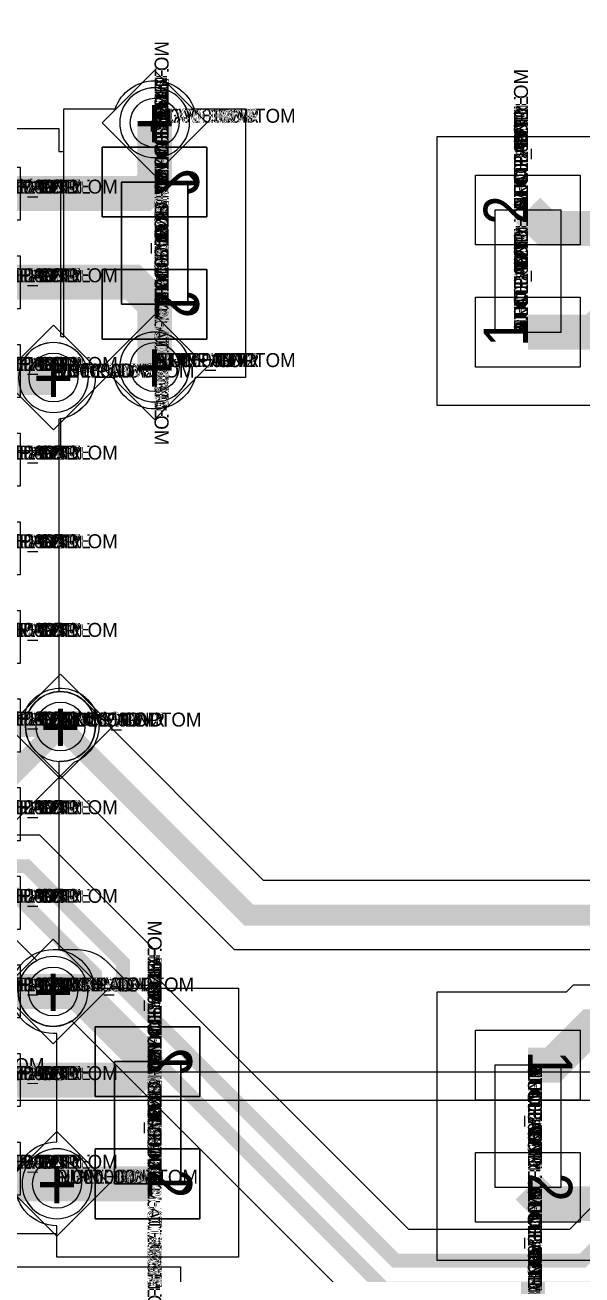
# Model space of a CAD drawing. Extents: x 0 to 323, y 0 to 320.
# Drawn here: x 127.76 to 135.74, y 237.35 to 255.26 of the extents above; entities that cross this region are included whole.
import ezdxf
from ezdxf.enums import TextEntityAlignment as Align

# ---------------------------------------------------------------- set-up
doc = ezdxf.new("R2010")
doc.units = 0
doc.header["$MEASUREMENT"] = 0
doc.layers.get('0').update_dxf_attribs({"linetype": 'CONTINUOUS'})
for name, color, linetype in [('CDN_FIGURES', 7, 'CONTINUOUS'), ('ETCH_BOTTOM', 7, 'CONTINUOUS'), ('ETCH_GND', 3, 'CONTINUOUS'), ('ETCH_INT1', 4, 'CONTINUOUS'), ('ETCH_INT2', 5, 'CONTINUOUS'), ('ETCH_PWR', 6, 'CONTINUOUS'), ('ETCH_TOP', 2, 'CONTINUOUS'), ('MANUFACTURING_NCLEGEND-1-6', 8, 'CONTINUOUS'), ('PACKAGE_GEOMETRY_ASSEMBLY_TOP', 11, 'CONTINUOUS'), ('PACKAGE_GEOMETRY_PIN_NUMBER', 9, 'CONTINUOUS')]:
    doc.layers.add(name, color=color, linetype=linetype)

# ---------------------------------------------------------------- blocks, each defined once
blk = doc.blocks.new('PAD_INFO')
for tag in ['SHAPE_TYPE', 'PAD_HEIGHT', 'PAD_LAYER', 'PAD_TYPE', 'PAD_WIDTH']:
    blk.add_attdef(tag, (0, 0), '', height=0.2)
at = {"flags": 2}
blk.add_attdef('CDN_TYPE', (0, 0), '', height=0.2, dxfattribs=at)
blk = doc.blocks.new('DRILL_INFO')
at = {"flags": 2}
blk.add_attdef('CDN_TYPE', (0, 0), '', height=0.2, dxfattribs=at)
for tag in ['FSHAPE', 'FCHAR', 'DRILL_HEIGHT', 'DIAMETER', 'PLATED', 'DRILL_WIDTH']:
    blk.add_attdef(tag, (0, 0), '', height=0.2)
blk = doc.blocks.new('VIA0700X0300')
at = {"layer": 'ETCH_BOTTOM'}
blk.add_circle((0, 0), 0.35, dxfattribs=at)
at = {"layer": 'ETCH_GND'}
blk.add_circle((0, 0), 0.35, dxfattribs=at)
at = {"layer": 'ETCH_INT1'}
blk.add_circle((0, 0), 0.35, dxfattribs=at)
at = {"layer": 'ETCH_INT2'}
blk.add_circle((0, 0), 0.35, dxfattribs=at)
at = {"layer": 'ETCH_PWR'}
blk.add_circle((0, 0), 0.35, dxfattribs=at)
at = {"layer": 'ETCH_TOP'}
blk.add_circle((0, 0), 0.35, dxfattribs=at)
ref = blk.add_blockref('PAD_INFO', (0, 0))
ref.add_attrib('PAD_LAYER', 'ETCH_TOP', (0, 0), dxfattribs={"height": 0.2})
ref.add_attrib('SHAPE_TYPE', 'NULL', (0, 0), dxfattribs={"height": 0.2})
ref.add_attrib('PAD_TYPE', 'ANTIPAD', (0, 0), dxfattribs={"height": 0.2})
ref.add_attrib('PAD_WIDTH', '0.000000', (0, 0), dxfattribs={"height": 0.2})
ref.add_attrib('PAD_HEIGHT', '0.000000', (0, 0), dxfattribs={"height": 0.2})
ref = blk.add_blockref('PAD_INFO', (0, 0))
ref.add_attrib('PAD_LAYER', 'ETCH_GND', (0, 0), dxfattribs={"height": 0.2})
ref.add_attrib('SHAPE_TYPE', 'NULL', (0, 0), dxfattribs={"height": 0.2})
ref.add_attrib('PAD_TYPE', 'ANTIPAD', (0, 0), dxfattribs={"height": 0.2})
ref.add_attrib('PAD_WIDTH', '0.000000', (0, 0), dxfattribs={"height": 0.2})
ref.add_attrib('PAD_HEIGHT', '0.000000', (0, 0), dxfattribs={"height": 0.2})
ref = blk.add_blockref('PAD_INFO', (0, 0))
ref.add_attrib('PAD_LAYER', 'ETCH_INT1', (0, 0), dxfattribs={"height": 0.2})
ref.add_attrib('SHAPE_TYPE', 'NULL', (0, 0), dxfattribs={"height": 0.2})
ref.add_attrib('PAD_TYPE', 'ANTIPAD', (0, 0), dxfattribs={"height": 0.2})
ref.add_attrib('PAD_WIDTH', '0.000000', (0, 0), dxfattribs={"height": 0.2})
ref.add_attrib('PAD_HEIGHT', '0.000000', (0, 0), dxfattribs={"height": 0.2})
ref = blk.add_blockref('PAD_INFO', (0, 0))
ref.add_attrib('PAD_LAYER', 'ETCH_INT2', (0, 0), dxfattribs={"height": 0.2})
ref.add_attrib('SHAPE_TYPE', 'NULL', (0, 0), dxfattribs={"height": 0.2})
ref.add_attrib('PAD_TYPE', 'ANTIPAD', (0, 0), dxfattribs={"height": 0.2})
ref.add_attrib('PAD_WIDTH', '0.000000', (0, 0), dxfattribs={"height": 0.2})
ref.add_attrib('PAD_HEIGHT', '0.000000', (0, 0), dxfattribs={"height": 0.2})
ref = blk.add_blockref('PAD_INFO', (0, 0))
ref.add_attrib('PAD_LAYER', 'ETCH_PWR', (0, 0), dxfattribs={"height": 0.2})
ref.add_attrib('SHAPE_TYPE', 'NULL', (0, 0), dxfattribs={"height": 0.2})
ref.add_attrib('PAD_TYPE', 'ANTIPAD', (0, 0), dxfattribs={"height": 0.2})
ref.add_attrib('PAD_WIDTH', '0.000000', (0, 0), dxfattribs={"height": 0.2})
ref.add_attrib('PAD_HEIGHT', '0.000000', (0, 0), dxfattribs={"height": 0.2})
ref = blk.add_blockref('PAD_INFO', (0, 0))
ref.add_attrib('PAD_LAYER', 'ETCH_BOTTOM', (0, 0), dxfattribs={"height": 0.2})
ref.add_attrib('SHAPE_TYPE', 'NULL', (0, 0), dxfattribs={"height": 0.2})
ref.add_attrib('PAD_TYPE', 'ANTIPAD', (0, 0), dxfattribs={"height": 0.2})
ref.add_attrib('PAD_WIDTH', '0.000000', (0, 0), dxfattribs={"height": 0.2})
ref.add_attrib('PAD_HEIGHT', '0.000000', (0, 0), dxfattribs={"height": 0.2})
ref = blk.add_blockref('PAD_INFO', (0, 0))
ref.add_attrib('PAD_LAYER', 'ETCH_TOP', (0, 0), dxfattribs={"height": 0.2})
ref.add_attrib('SHAPE_TYPE', 'NULL', (0, 0), dxfattribs={"height": 0.2})
ref.add_attrib('PAD_TYPE', 'THERMAL', (0, 0), dxfattribs={"height": 0.2})
ref.add_attrib('PAD_WIDTH', '0.000000', (0, 0), dxfattribs={"height": 0.2})
ref.add_attrib('PAD_HEIGHT', '0.000000', (0, 0), dxfattribs={"height": 0.2})
ref = blk.add_blockref('PAD_INFO', (0, 0))
ref.add_attrib('PAD_LAYER', 'ETCH_GND', (0, 0), dxfattribs={"height": 0.2})
ref.add_attrib('SHAPE_TYPE', 'NULL', (0, 0), dxfattribs={"height": 0.2})
ref.add_attrib('PAD_TYPE', 'THERMAL', (0, 0), dxfattribs={"height": 0.2})
ref.add_attrib('PAD_WIDTH', '0.000000', (0, 0), dxfattribs={"height": 0.2})
ref.add_attrib('PAD_HEIGHT', '0.000000', (0, 0), dxfattribs={"height": 0.2})
ref = blk.add_blockref('PAD_INFO', (0, 0))
ref.add_attrib('PAD_LAYER', 'ETCH_INT1', (0, 0), dxfattribs={"height": 0.2})
ref.add_attrib('SHAPE_TYPE', 'NULL', (0, 0), dxfattribs={"height": 0.2})
ref.add_attrib('PAD_TYPE', 'THERMAL', (0, 0), dxfattribs={"height": 0.2})
ref.add_attrib('PAD_WIDTH', '0.000000', (0, 0), dxfattribs={"height": 0.2})
ref.add_attrib('PAD_HEIGHT', '0.000000', (0, 0), dxfattribs={"height": 0.2})
ref = blk.add_blockref('PAD_INFO', (0, 0))
ref.add_attrib('PAD_LAYER', 'ETCH_INT2', (0, 0), dxfattribs={"height": 0.2})
ref.add_attrib('SHAPE_TYPE', 'NULL', (0, 0), dxfattribs={"height": 0.2})
ref.add_attrib('PAD_TYPE', 'THERMAL', (0, 0), dxfattribs={"height": 0.2})
ref.add_attrib('PAD_WIDTH', '0.000000', (0, 0), dxfattribs={"height": 0.2})
ref.add_attrib('PAD_HEIGHT', '0.000000', (0, 0), dxfattribs={"height": 0.2})
ref = blk.add_blockref('PAD_INFO', (0, 0))
ref.add_attrib('PAD_LAYER', 'ETCH_PWR', (0, 0), dxfattribs={"height": 0.2})
ref.add_attrib('SHAPE_TYPE', 'NULL', (0, 0), dxfattribs={"height": 0.2})
ref.add_attrib('PAD_TYPE', 'THERMAL', (0, 0), dxfattribs={"height": 0.2})
ref.add_attrib('PAD_WIDTH', '0.000000', (0, 0), dxfattribs={"height": 0.2})
ref.add_attrib('PAD_HEIGHT', '0.000000', (0, 0), dxfattribs={"height": 0.2})
ref = blk.add_blockref('PAD_INFO', (0, 0))
ref.add_attrib('PAD_LAYER', 'ETCH_BOTTOM', (0, 0), dxfattribs={"height": 0.2})
ref.add_attrib('SHAPE_TYPE', 'NULL', (0, 0), dxfattribs={"height": 0.2})
ref.add_attrib('PAD_TYPE', 'THERMAL', (0, 0), dxfattribs={"height": 0.2})
ref.add_attrib('PAD_WIDTH', '0.000000', (0, 0), dxfattribs={"height": 0.2})
ref.add_attrib('PAD_HEIGHT', '0.000000', (0, 0), dxfattribs={"height": 0.2})
ref = blk.add_blockref('PAD_INFO', (0, 0))
ref.add_attrib('PAD_LAYER', 'ETCH_TOP', (0, 0), dxfattribs={"height": 0.2})
ref.add_attrib('SHAPE_TYPE', 'CIRCLE', (0, 0), dxfattribs={"height": 0.2})
ref.add_attrib('PAD_TYPE', 'REGULAR', (0, 0), dxfattribs={"height": 0.2})
ref.add_attrib('PAD_WIDTH', '0.700000', (0, 0), dxfattribs={"height": 0.2})
ref.add_attrib('PAD_HEIGHT', '0.700000', (0, 0), dxfattribs={"height": 0.2})
ref = blk.add_blockref('PAD_INFO', (0, 0))
ref.add_attrib('PAD_LAYER', 'ETCH_GND', (0, 0), dxfattribs={"height": 0.2})
ref.add_attrib('SHAPE_TYPE', 'CIRCLE', (0, 0), dxfattribs={"height": 0.2})
ref.add_attrib('PAD_TYPE', 'REGULAR', (0, 0), dxfattribs={"height": 0.2})
ref.add_attrib('PAD_WIDTH', '0.700000', (0, 0), dxfattribs={"height": 0.2})
ref.add_attrib('PAD_HEIGHT', '0.700000', (0, 0), dxfattribs={"height": 0.2})
ref = blk.add_blockref('PAD_INFO', (0, 0))
ref.add_attrib('PAD_LAYER', 'ETCH_INT1', (0, 0), dxfattribs={"height": 0.2})
ref.add_attrib('SHAPE_TYPE', 'CIRCLE', (0, 0), dxfattribs={"height": 0.2})
ref.add_attrib('PAD_TYPE', 'REGULAR', (0, 0), dxfattribs={"height": 0.2})
ref.add_attrib('PAD_WIDTH', '0.700000', (0, 0), dxfattribs={"height": 0.2})
ref.add_attrib('PAD_HEIGHT', '0.700000', (0, 0), dxfattribs={"height": 0.2})
ref = blk.add_blockref('PAD_INFO', (0, 0))
ref.add_attrib('PAD_LAYER', 'ETCH_INT2', (0, 0), dxfattribs={"height": 0.2})
ref.add_attrib('SHAPE_TYPE', 'CIRCLE', (0, 0), dxfattribs={"height": 0.2})
ref.add_attrib('PAD_TYPE', 'REGULAR', (0, 0), dxfattribs={"height": 0.2})
ref.add_attrib('PAD_WIDTH', '0.700000', (0, 0), dxfattribs={"height": 0.2})
ref.add_attrib('PAD_HEIGHT', '0.700000', (0, 0), dxfattribs={"height": 0.2})
ref = blk.add_blockref('PAD_INFO', (0, 0))
ref.add_attrib('PAD_LAYER', 'ETCH_PWR', (0, 0), dxfattribs={"height": 0.2})
ref.add_attrib('SHAPE_TYPE', 'CIRCLE', (0, 0), dxfattribs={"height": 0.2})
ref.add_attrib('PAD_TYPE', 'REGULAR', (0, 0), dxfattribs={"height": 0.2})
ref.add_attrib('PAD_WIDTH', '0.700000', (0, 0), dxfattribs={"height": 0.2})
ref.add_attrib('PAD_HEIGHT', '0.700000', (0, 0), dxfattribs={"height": 0.2})
ref = blk.add_blockref('PAD_INFO', (0, 0))
ref.add_attrib('PAD_LAYER', 'ETCH_BOTTOM', (0, 0), dxfattribs={"height": 0.2})
ref.add_attrib('SHAPE_TYPE', 'CIRCLE', (0, 0), dxfattribs={"height": 0.2})
ref.add_attrib('PAD_TYPE', 'REGULAR', (0, 0), dxfattribs={"height": 0.2})
ref.add_attrib('PAD_WIDTH', '0.700000', (0, 0), dxfattribs={"height": 0.2})
ref.add_attrib('PAD_HEIGHT', '0.700000', (0, 0), dxfattribs={"height": 0.2})
ref = blk.add_blockref('DRILL_INFO', (0, 0))
ref.add_attrib('DIAMETER', '0.300000', (0, 0), dxfattribs={"height": 0.2})
ref.add_attrib('PLATED', 'PLATED', (0, 0), dxfattribs={"height": 0.2})
ref.add_attrib('FSHAPE', 'DIAMOND', (0, 0), dxfattribs={"height": 0.2})
ref.add_attrib('FCHAR', '+', (0, 0), dxfattribs={"height": 0.2})
ref.add_attrib('DRILL_WIDTH', '1.500000', (0, 0), dxfattribs={"height": 0.2})
ref.add_attrib('DRILL_HEIGHT', '1.500000', (0, 0), dxfattribs={"height": 0.2})
for tag in ['CDN_TYPE', 'PIN']:
    blk.add_attdef(tag, (0, 0), '', height=0.2)
at = {"flags": 2}
for tag in ['PSTKNAME', 'BBV']:
    blk.add_attdef(tag, (0, 0), '', height=0.2, dxfattribs=at)
blk = doc.blocks.new('FIGURE_DIAMOND')
at = {"layer": 'CDN_FIGURES'}
blk.add_lwpolyline([(-0.5, 0), (0, 0.5), (0.5, 0), (0, -0.5)], close=True, dxfattribs=at)
blk = doc.blocks.new('RC1000X1500TS')
at = {"layer": 'ETCH_TOP'}
blk.add_lwpolyline([(-0.5, -0.75), (-0.5, 0.75), (0.5, 0.75), (0.5, -0.75)], close=True, dxfattribs=at)
ref = blk.add_blockref('PAD_INFO', (0, 0))
ref.add_attrib('PAD_LAYER', 'ETCH_TOP', (0, 0), dxfattribs={"height": 0.2})
ref.add_attrib('SHAPE_TYPE', 'NULL', (0, 0), dxfattribs={"height": 0.2})
ref.add_attrib('PAD_TYPE', 'ANTIPAD', (0, 0), dxfattribs={"height": 0.2})
ref.add_attrib('PAD_WIDTH', '0.000000', (0, 0), dxfattribs={"height": 0.2})
ref.add_attrib('PAD_HEIGHT', '0.000000', (0, 0), dxfattribs={"height": 0.2})
ref = blk.add_blockref('PAD_INFO', (0, 0))
ref.add_attrib('PAD_LAYER', 'ETCH_GND', (0, 0), dxfattribs={"height": 0.2})
ref.add_attrib('SHAPE_TYPE', 'NULL', (0, 0), dxfattribs={"height": 0.2})
ref.add_attrib('PAD_TYPE', 'ANTIPAD', (0, 0), dxfattribs={"height": 0.2})
ref.add_attrib('PAD_WIDTH', '0.000000', (0, 0), dxfattribs={"height": 0.2})
ref.add_attrib('PAD_HEIGHT', '0.000000', (0, 0), dxfattribs={"height": 0.2})
ref = blk.add_blockref('PAD_INFO', (0, 0))
ref.add_attrib('PAD_LAYER', 'ETCH_INT1', (0, 0), dxfattribs={"height": 0.2})
ref.add_attrib('SHAPE_TYPE', 'NULL', (0, 0), dxfattribs={"height": 0.2})
ref.add_attrib('PAD_TYPE', 'ANTIPAD', (0, 0), dxfattribs={"height": 0.2})
ref.add_attrib('PAD_WIDTH', '0.000000', (0, 0), dxfattribs={"height": 0.2})
ref.add_attrib('PAD_HEIGHT', '0.000000', (0, 0), dxfattribs={"height": 0.2})
ref = blk.add_blockref('PAD_INFO', (0, 0))
ref.add_attrib('PAD_LAYER', 'ETCH_INT2', (0, 0), dxfattribs={"height": 0.2})
ref.add_attrib('SHAPE_TYPE', 'NULL', (0, 0), dxfattribs={"height": 0.2})
ref.add_attrib('PAD_TYPE', 'ANTIPAD', (0, 0), dxfattribs={"height": 0.2})
ref.add_attrib('PAD_WIDTH', '0.000000', (0, 0), dxfattribs={"height": 0.2})
ref.add_attrib('PAD_HEIGHT', '0.000000', (0, 0), dxfattribs={"height": 0.2})
ref = blk.add_blockref('PAD_INFO', (0, 0))
ref.add_attrib('PAD_LAYER', 'ETCH_PWR', (0, 0), dxfattribs={"height": 0.2})
ref.add_attrib('SHAPE_TYPE', 'NULL', (0, 0), dxfattribs={"height": 0.2})
ref.add_attrib('PAD_TYPE', 'ANTIPAD', (0, 0), dxfattribs={"height": 0.2})
ref.add_attrib('PAD_WIDTH', '0.000000', (0, 0), dxfattribs={"height": 0.2})
ref.add_attrib('PAD_HEIGHT', '0.000000', (0, 0), dxfattribs={"height": 0.2})
ref = blk.add_blockref('PAD_INFO', (0, 0))
ref.add_attrib('PAD_LAYER', 'ETCH_BOTTOM', (0, 0), dxfattribs={"height": 0.2})
ref.add_attrib('SHAPE_TYPE', 'NULL', (0, 0), dxfattribs={"height": 0.2})
ref.add_attrib('PAD_TYPE', 'ANTIPAD', (0, 0), dxfattribs={"height": 0.2})
ref.add_attrib('PAD_WIDTH', '0.000000', (0, 0), dxfattribs={"height": 0.2})
ref.add_attrib('PAD_HEIGHT', '0.000000', (0, 0), dxfattribs={"height": 0.2})
ref = blk.add_blockref('PAD_INFO', (0, 0))
ref.add_attrib('PAD_LAYER', 'ETCH_TOP', (0, 0), dxfattribs={"height": 0.2})
ref.add_attrib('SHAPE_TYPE', 'NULL', (0, 0), dxfattribs={"height": 0.2})
ref.add_attrib('PAD_TYPE', 'THERMAL', (0, 0), dxfattribs={"height": 0.2})
ref.add_attrib('PAD_WIDTH', '0.000000', (0, 0), dxfattribs={"height": 0.2})
ref.add_attrib('PAD_HEIGHT', '0.000000', (0, 0), dxfattribs={"height": 0.2})
ref = blk.add_blockref('PAD_INFO', (0, 0))
ref.add_attrib('PAD_LAYER', 'ETCH_GND', (0, 0), dxfattribs={"height": 0.2})
ref.add_attrib('SHAPE_TYPE', 'NULL', (0, 0), dxfattribs={"height": 0.2})
ref.add_attrib('PAD_TYPE', 'THERMAL', (0, 0), dxfattribs={"height": 0.2})
ref.add_attrib('PAD_WIDTH', '0.000000', (0, 0), dxfattribs={"height": 0.2})
ref.add_attrib('PAD_HEIGHT', '0.000000', (0, 0), dxfattribs={"height": 0.2})
ref = blk.add_blockref('PAD_INFO', (0, 0))
ref.add_attrib('PAD_LAYER', 'ETCH_INT1', (0, 0), dxfattribs={"height": 0.2})
ref.add_attrib('SHAPE_TYPE', 'NULL', (0, 0), dxfattribs={"height": 0.2})
ref.add_attrib('PAD_TYPE', 'THERMAL', (0, 0), dxfattribs={"height": 0.2})
ref.add_attrib('PAD_WIDTH', '0.000000', (0, 0), dxfattribs={"height": 0.2})
ref.add_attrib('PAD_HEIGHT', '0.000000', (0, 0), dxfattribs={"height": 0.2})
ref = blk.add_blockref('PAD_INFO', (0, 0))
ref.add_attrib('PAD_LAYER', 'ETCH_INT2', (0, 0), dxfattribs={"height": 0.2})
ref.add_attrib('SHAPE_TYPE', 'NULL', (0, 0), dxfattribs={"height": 0.2})
ref.add_attrib('PAD_TYPE', 'THERMAL', (0, 0), dxfattribs={"height": 0.2})
ref.add_attrib('PAD_WIDTH', '0.000000', (0, 0), dxfattribs={"height": 0.2})
ref.add_attrib('PAD_HEIGHT', '0.000000', (0, 0), dxfattribs={"height": 0.2})
ref = blk.add_blockref('PAD_INFO', (0, 0))
ref.add_attrib('PAD_LAYER', 'ETCH_PWR', (0, 0), dxfattribs={"height": 0.2})
ref.add_attrib('SHAPE_TYPE', 'NULL', (0, 0), dxfattribs={"height": 0.2})
ref.add_attrib('PAD_TYPE', 'THERMAL', (0, 0), dxfattribs={"height": 0.2})
ref.add_attrib('PAD_WIDTH', '0.000000', (0, 0), dxfattribs={"height": 0.2})
ref.add_attrib('PAD_HEIGHT', '0.000000', (0, 0), dxfattribs={"height": 0.2})
ref = blk.add_blockref('PAD_INFO', (0, 0))
ref.add_attrib('PAD_LAYER', 'ETCH_BOTTOM', (0, 0), dxfattribs={"height": 0.2})
ref.add_attrib('SHAPE_TYPE', 'NULL', (0, 0), dxfattribs={"height": 0.2})
ref.add_attrib('PAD_TYPE', 'THERMAL', (0, 0), dxfattribs={"height": 0.2})
ref.add_attrib('PAD_WIDTH', '0.000000', (0, 0), dxfattribs={"height": 0.2})
ref.add_attrib('PAD_HEIGHT', '0.000000', (0, 0), dxfattribs={"height": 0.2})
ref = blk.add_blockref('PAD_INFO', (0, 0))
ref.add_attrib('PAD_LAYER', 'ETCH_GND', (0, 0), dxfattribs={"height": 0.2})
ref.add_attrib('SHAPE_TYPE', 'NULL', (0, 0), dxfattribs={"height": 0.2})
ref.add_attrib('PAD_TYPE', 'REGULAR', (0, 0), dxfattribs={"height": 0.2})
ref.add_attrib('PAD_WIDTH', '0.000000', (0, 0), dxfattribs={"height": 0.2})
ref.add_attrib('PAD_HEIGHT', '0.000000', (0, 0), dxfattribs={"height": 0.2})
ref = blk.add_blockref('PAD_INFO', (0, 0))
ref.add_attrib('PAD_LAYER', 'ETCH_INT1', (0, 0), dxfattribs={"height": 0.2})
ref.add_attrib('SHAPE_TYPE', 'NULL', (0, 0), dxfattribs={"height": 0.2})
ref.add_attrib('PAD_TYPE', 'REGULAR', (0, 0), dxfattribs={"height": 0.2})
ref.add_attrib('PAD_WIDTH', '0.000000', (0, 0), dxfattribs={"height": 0.2})
ref.add_attrib('PAD_HEIGHT', '0.000000', (0, 0), dxfattribs={"height": 0.2})
ref = blk.add_blockref('PAD_INFO', (0, 0))
ref.add_attrib('PAD_LAYER', 'ETCH_INT2', (0, 0), dxfattribs={"height": 0.2})
ref.add_attrib('SHAPE_TYPE', 'NULL', (0, 0), dxfattribs={"height": 0.2})
ref.add_attrib('PAD_TYPE', 'REGULAR', (0, 0), dxfattribs={"height": 0.2})
ref.add_attrib('PAD_WIDTH', '0.000000', (0, 0), dxfattribs={"height": 0.2})
ref.add_attrib('PAD_HEIGHT', '0.000000', (0, 0), dxfattribs={"height": 0.2})
ref = blk.add_blockref('PAD_INFO', (0, 0))
ref.add_attrib('PAD_LAYER', 'ETCH_PWR', (0, 0), dxfattribs={"height": 0.2})
ref.add_attrib('SHAPE_TYPE', 'NULL', (0, 0), dxfattribs={"height": 0.2})
ref.add_attrib('PAD_TYPE', 'REGULAR', (0, 0), dxfattribs={"height": 0.2})
ref.add_attrib('PAD_WIDTH', '0.000000', (0, 0), dxfattribs={"height": 0.2})
ref.add_attrib('PAD_HEIGHT', '0.000000', (0, 0), dxfattribs={"height": 0.2})
ref = blk.add_blockref('PAD_INFO', (0, 0))
ref.add_attrib('PAD_LAYER', 'ETCH_BOTTOM', (0, 0), dxfattribs={"height": 0.2})
ref.add_attrib('SHAPE_TYPE', 'NULL', (0, 0), dxfattribs={"height": 0.2})
ref.add_attrib('PAD_TYPE', 'REGULAR', (0, 0), dxfattribs={"height": 0.2})
ref.add_attrib('PAD_WIDTH', '0.000000', (0, 0), dxfattribs={"height": 0.2})
ref.add_attrib('PAD_HEIGHT', '0.000000', (0, 0), dxfattribs={"height": 0.2})
ref = blk.add_blockref('DRILL_INFO', (0, 0))
ref.add_attrib('DIAMETER', '0.000000', (0, 0), dxfattribs={"height": 0.2})
ref.add_attrib('PLATED', 'PLATED', (0, 0), dxfattribs={"height": 0.2})
ref.add_attrib('FSHAPE', 'NULL', (0, 0), dxfattribs={"height": 0.2})
ref.add_attrib('DRILL_WIDTH', '0.000000', (0, 0), dxfattribs={"height": 0.2})
ref.add_attrib('DRILL_HEIGHT', '0.000000', (0, 0), dxfattribs={"height": 0.2})
ref = blk.add_blockref('PAD_INFO', (0, 0))
ref.add_attrib('PAD_LAYER', 'ETCH_TOP', (0, 0), dxfattribs={"height": 0.2})
ref.add_attrib('SHAPE_TYPE', 'RECTANGLE', (0, 0), dxfattribs={"height": 0.2})
ref.add_attrib('PAD_TYPE', 'REGULAR', (0, 0), dxfattribs={"height": 0.2})
ref.add_attrib('PAD_WIDTH', '1.000000', (0, 0), dxfattribs={"height": 0.2})
ref.add_attrib('PAD_HEIGHT', '1.500000', (0, 0), dxfattribs={"height": 0.2})
for tag in ['CDN_TYPE', 'PIN']:
    blk.add_attdef(tag, (0, 0), '', height=0.2)
at = {"flags": 2}
for tag in ['PSTKNAME', 'BBV']:
    blk.add_attdef(tag, (0, 0), '', height=0.2, dxfattribs=at)
blk = doc.blocks.new('F56')
at = {"layer": 'PACKAGE_GEOMETRY_ASSEMBLY_TOP'}
blk.add_lwpolyline([(0, -0.475), (1.75, -0.475), (1.75, 0.475), (0, 0.475)], close=True, dxfattribs=at)
at = {"layer": 'ETCH_TOP'}
ref = blk.add_blockref('RC1000X1500TS', (0, 0), dxfattribs=at)
ref.add_attrib('CDN_TYPE', 'PIN', (0, 0), dxfattribs={"height": 0.2})
ref.add_attrib('PIN', '1', (0, 0), dxfattribs={"height": 0.2})
ref = blk.add_blockref('RC1000X1500TS', (1.75, 0), dxfattribs=at)
ref.add_attrib('CDN_TYPE', 'PIN', (0, 0), dxfattribs={"height": 0.2})
ref.add_attrib('PIN', '2', (0, 0), dxfattribs={"height": 0.2})
at = {"flags": 2}
for tag in ['SYMBOL_TYPE', 'CDN_TYPE', 'REFDES']:
    blk.add_attdef(tag, (0, 0), '', height=0.2, dxfattribs=at)
blk = doc.blocks.new('RC1250X0760TS')
at = {"layer": 'ETCH_TOP'}
blk.add_lwpolyline([(-0.625, -0.38), (-0.625, 0.38), (0.625, 0.38), (0.625, -0.38)], close=True, dxfattribs=at)
ref = blk.add_blockref('PAD_INFO', (0, 0))
ref.add_attrib('PAD_LAYER', 'ETCH_TOP', (0, 0), dxfattribs={"height": 0.2})
ref.add_attrib('SHAPE_TYPE', 'NULL', (0, 0), dxfattribs={"height": 0.2})
ref.add_attrib('PAD_TYPE', 'ANTIPAD', (0, 0), dxfattribs={"height": 0.2})
ref.add_attrib('PAD_WIDTH', '0.000000', (0, 0), dxfattribs={"height": 0.2})
ref.add_attrib('PAD_HEIGHT', '0.000000', (0, 0), dxfattribs={"height": 0.2})
ref = blk.add_blockref('PAD_INFO', (0, 0))
ref.add_attrib('PAD_LAYER', 'ETCH_GND', (0, 0), dxfattribs={"height": 0.2})
ref.add_attrib('SHAPE_TYPE', 'NULL', (0, 0), dxfattribs={"height": 0.2})
ref.add_attrib('PAD_TYPE', 'ANTIPAD', (0, 0), dxfattribs={"height": 0.2})
ref.add_attrib('PAD_WIDTH', '0.000000', (0, 0), dxfattribs={"height": 0.2})
ref.add_attrib('PAD_HEIGHT', '0.000000', (0, 0), dxfattribs={"height": 0.2})
ref = blk.add_blockref('PAD_INFO', (0, 0))
ref.add_attrib('PAD_LAYER', 'ETCH_INT1', (0, 0), dxfattribs={"height": 0.2})
ref.add_attrib('SHAPE_TYPE', 'NULL', (0, 0), dxfattribs={"height": 0.2})
ref.add_attrib('PAD_TYPE', 'ANTIPAD', (0, 0), dxfattribs={"height": 0.2})
ref.add_attrib('PAD_WIDTH', '0.000000', (0, 0), dxfattribs={"height": 0.2})
ref.add_attrib('PAD_HEIGHT', '0.000000', (0, 0), dxfattribs={"height": 0.2})
ref = blk.add_blockref('PAD_INFO', (0, 0))
ref.add_attrib('PAD_LAYER', 'ETCH_INT2', (0, 0), dxfattribs={"height": 0.2})
ref.add_attrib('SHAPE_TYPE', 'NULL', (0, 0), dxfattribs={"height": 0.2})
ref.add_attrib('PAD_TYPE', 'ANTIPAD', (0, 0), dxfattribs={"height": 0.2})
ref.add_attrib('PAD_WIDTH', '0.000000', (0, 0), dxfattribs={"height": 0.2})
ref.add_attrib('PAD_HEIGHT', '0.000000', (0, 0), dxfattribs={"height": 0.2})
ref = blk.add_blockref('PAD_INFO', (0, 0))
ref.add_attrib('PAD_LAYER', 'ETCH_PWR', (0, 0), dxfattribs={"height": 0.2})
ref.add_attrib('SHAPE_TYPE', 'NULL', (0, 0), dxfattribs={"height": 0.2})
ref.add_attrib('PAD_TYPE', 'ANTIPAD', (0, 0), dxfattribs={"height": 0.2})
ref.add_attrib('PAD_WIDTH', '0.000000', (0, 0), dxfattribs={"height": 0.2})
ref.add_attrib('PAD_HEIGHT', '0.000000', (0, 0), dxfattribs={"height": 0.2})
ref = blk.add_blockref('PAD_INFO', (0, 0))
ref.add_attrib('PAD_LAYER', 'ETCH_BOTTOM', (0, 0), dxfattribs={"height": 0.2})
ref.add_attrib('SHAPE_TYPE', 'NULL', (0, 0), dxfattribs={"height": 0.2})
ref.add_attrib('PAD_TYPE', 'ANTIPAD', (0, 0), dxfattribs={"height": 0.2})
ref.add_attrib('PAD_WIDTH', '0.000000', (0, 0), dxfattribs={"height": 0.2})
ref.add_attrib('PAD_HEIGHT', '0.000000', (0, 0), dxfattribs={"height": 0.2})
ref = blk.add_blockref('PAD_INFO', (0, 0))
ref.add_attrib('PAD_LAYER', 'ETCH_TOP', (0, 0), dxfattribs={"height": 0.2})
ref.add_attrib('SHAPE_TYPE', 'NULL', (0, 0), dxfattribs={"height": 0.2})
ref.add_attrib('PAD_TYPE', 'THERMAL', (0, 0), dxfattribs={"height": 0.2})
ref.add_attrib('PAD_WIDTH', '0.000000', (0, 0), dxfattribs={"height": 0.2})
ref.add_attrib('PAD_HEIGHT', '0.000000', (0, 0), dxfattribs={"height": 0.2})
ref = blk.add_blockref('PAD_INFO', (0, 0))
ref.add_attrib('PAD_LAYER', 'ETCH_GND', (0, 0), dxfattribs={"height": 0.2})
ref.add_attrib('SHAPE_TYPE', 'NULL', (0, 0), dxfattribs={"height": 0.2})
ref.add_attrib('PAD_TYPE', 'THERMAL', (0, 0), dxfattribs={"height": 0.2})
ref.add_attrib('PAD_WIDTH', '0.000000', (0, 0), dxfattribs={"height": 0.2})
ref.add_attrib('PAD_HEIGHT', '0.000000', (0, 0), dxfattribs={"height": 0.2})
ref = blk.add_blockref('PAD_INFO', (0, 0))
ref.add_attrib('PAD_LAYER', 'ETCH_INT1', (0, 0), dxfattribs={"height": 0.2})
ref.add_attrib('SHAPE_TYPE', 'NULL', (0, 0), dxfattribs={"height": 0.2})
ref.add_attrib('PAD_TYPE', 'THERMAL', (0, 0), dxfattribs={"height": 0.2})
ref.add_attrib('PAD_WIDTH', '0.000000', (0, 0), dxfattribs={"height": 0.2})
ref.add_attrib('PAD_HEIGHT', '0.000000', (0, 0), dxfattribs={"height": 0.2})
ref = blk.add_blockref('PAD_INFO', (0, 0))
ref.add_attrib('PAD_LAYER', 'ETCH_INT2', (0, 0), dxfattribs={"height": 0.2})
ref.add_attrib('SHAPE_TYPE', 'NULL', (0, 0), dxfattribs={"height": 0.2})
ref.add_attrib('PAD_TYPE', 'THERMAL', (0, 0), dxfattribs={"height": 0.2})
ref.add_attrib('PAD_WIDTH', '0.000000', (0, 0), dxfattribs={"height": 0.2})
ref.add_attrib('PAD_HEIGHT', '0.000000', (0, 0), dxfattribs={"height": 0.2})
ref = blk.add_blockref('PAD_INFO', (0, 0))
ref.add_attrib('PAD_LAYER', 'ETCH_PWR', (0, 0), dxfattribs={"height": 0.2})
ref.add_attrib('SHAPE_TYPE', 'NULL', (0, 0), dxfattribs={"height": 0.2})
ref.add_attrib('PAD_TYPE', 'THERMAL', (0, 0), dxfattribs={"height": 0.2})
ref.add_attrib('PAD_WIDTH', '0.000000', (0, 0), dxfattribs={"height": 0.2})
ref.add_attrib('PAD_HEIGHT', '0.000000', (0, 0), dxfattribs={"height": 0.2})
ref = blk.add_blockref('PAD_INFO', (0, 0))
ref.add_attrib('PAD_LAYER', 'ETCH_BOTTOM', (0, 0), dxfattribs={"height": 0.2})
ref.add_attrib('SHAPE_TYPE', 'NULL', (0, 0), dxfattribs={"height": 0.2})
ref.add_attrib('PAD_TYPE', 'THERMAL', (0, 0), dxfattribs={"height": 0.2})
ref.add_attrib('PAD_WIDTH', '0.000000', (0, 0), dxfattribs={"height": 0.2})
ref.add_attrib('PAD_HEIGHT', '0.000000', (0, 0), dxfattribs={"height": 0.2})
ref = blk.add_blockref('PAD_INFO', (0, 0))
ref.add_attrib('PAD_LAYER', 'ETCH_TOP', (0, 0), dxfattribs={"height": 0.2})
ref.add_attrib('SHAPE_TYPE', 'RECTANGLE', (0, 0), dxfattribs={"height": 0.2})
ref.add_attrib('PAD_TYPE', 'REGULAR', (0, 0), dxfattribs={"height": 0.2})
ref.add_attrib('PAD_WIDTH', '1.250000', (0, 0), dxfattribs={"height": 0.2})
ref.add_attrib('PAD_HEIGHT', '0.760000', (0, 0), dxfattribs={"height": 0.2})
ref = blk.add_blockref('PAD_INFO', (0, 0))
ref.add_attrib('PAD_LAYER', 'ETCH_GND', (0, 0), dxfattribs={"height": 0.2})
ref.add_attrib('SHAPE_TYPE', 'NULL', (0, 0), dxfattribs={"height": 0.2})
ref.add_attrib('PAD_TYPE', 'REGULAR', (0, 0), dxfattribs={"height": 0.2})
ref.add_attrib('PAD_WIDTH', '0.000000', (0, 0), dxfattribs={"height": 0.2})
ref.add_attrib('PAD_HEIGHT', '0.000000', (0, 0), dxfattribs={"height": 0.2})
ref = blk.add_blockref('PAD_INFO', (0, 0))
ref.add_attrib('PAD_LAYER', 'ETCH_INT1', (0, 0), dxfattribs={"height": 0.2})
ref.add_attrib('SHAPE_TYPE', 'NULL', (0, 0), dxfattribs={"height": 0.2})
ref.add_attrib('PAD_TYPE', 'REGULAR', (0, 0), dxfattribs={"height": 0.2})
ref.add_attrib('PAD_WIDTH', '0.000000', (0, 0), dxfattribs={"height": 0.2})
ref.add_attrib('PAD_HEIGHT', '0.000000', (0, 0), dxfattribs={"height": 0.2})
ref = blk.add_blockref('PAD_INFO', (0, 0))
ref.add_attrib('PAD_LAYER', 'ETCH_INT2', (0, 0), dxfattribs={"height": 0.2})
ref.add_attrib('SHAPE_TYPE', 'NULL', (0, 0), dxfattribs={"height": 0.2})
ref.add_attrib('PAD_TYPE', 'REGULAR', (0, 0), dxfattribs={"height": 0.2})
ref.add_attrib('PAD_WIDTH', '0.000000', (0, 0), dxfattribs={"height": 0.2})
ref.add_attrib('PAD_HEIGHT', '0.000000', (0, 0), dxfattribs={"height": 0.2})
ref = blk.add_blockref('PAD_INFO', (0, 0))
ref.add_attrib('PAD_LAYER', 'ETCH_PWR', (0, 0), dxfattribs={"height": 0.2})
ref.add_attrib('SHAPE_TYPE', 'NULL', (0, 0), dxfattribs={"height": 0.2})
ref.add_attrib('PAD_TYPE', 'REGULAR', (0, 0), dxfattribs={"height": 0.2})
ref.add_attrib('PAD_WIDTH', '0.000000', (0, 0), dxfattribs={"height": 0.2})
ref.add_attrib('PAD_HEIGHT', '0.000000', (0, 0), dxfattribs={"height": 0.2})
ref = blk.add_blockref('PAD_INFO', (0, 0))
ref.add_attrib('PAD_LAYER', 'ETCH_BOTTOM', (0, 0), dxfattribs={"height": 0.2})
ref.add_attrib('SHAPE_TYPE', 'NULL', (0, 0), dxfattribs={"height": 0.2})
ref.add_attrib('PAD_TYPE', 'REGULAR', (0, 0), dxfattribs={"height": 0.2})
ref.add_attrib('PAD_WIDTH', '0.000000', (0, 0), dxfattribs={"height": 0.2})
ref.add_attrib('PAD_HEIGHT', '0.000000', (0, 0), dxfattribs={"height": 0.2})
ref = blk.add_blockref('DRILL_INFO', (0, 0))
ref.add_attrib('DIAMETER', '0.000000', (0, 0), dxfattribs={"height": 0.2})
ref.add_attrib('PLATED', 'PLATED', (0, 0), dxfattribs={"height": 0.2})
ref.add_attrib('FSHAPE', 'NULL', (0, 0), dxfattribs={"height": 0.2})
ref.add_attrib('DRILL_WIDTH', '0.000000', (0, 0), dxfattribs={"height": 0.2})
ref.add_attrib('DRILL_HEIGHT', '0.000000', (0, 0), dxfattribs={"height": 0.2})
for tag in ['CDN_TYPE', 'PIN']:
    blk.add_attdef(tag, (0, 0), '', height=0.2)
at = {"flags": 2}
for tag in ['PSTKNAME', 'BBV']:
    blk.add_attdef(tag, (0, 0), '', height=0.2, dxfattribs=at)
blk = doc.blocks.new('SO-24W')
at = {"layer": 'ETCH_TOP'}
ref = blk.add_blockref('RC1250X0760TS', (4.75, 6.985), dxfattribs=at)
ref.add_attrib('CDN_TYPE', 'PIN', (0, 0), dxfattribs={"height": 0.2})
ref.add_attrib('PIN', '24', (0, 0), dxfattribs={"height": 0.2})
ref = blk.add_blockref('RC1250X0760TS', (4.75, 5.715), dxfattribs=at)
ref.add_attrib('CDN_TYPE', 'PIN', (0, 0), dxfattribs={"height": 0.2})
ref.add_attrib('PIN', '23', (0, 0), dxfattribs={"height": 0.2})
ref = blk.add_blockref('RC1250X0760TS', (4.75, 4.445), dxfattribs=at)
ref.add_attrib('CDN_TYPE', 'PIN', (0, 0), dxfattribs={"height": 0.2})
ref.add_attrib('PIN', '22', (0, 0), dxfattribs={"height": 0.2})
ref = blk.add_blockref('RC1250X0760TS', (4.75, 3.175), dxfattribs=at)
ref.add_attrib('CDN_TYPE', 'PIN', (0, 0), dxfattribs={"height": 0.2})
ref.add_attrib('PIN', '21', (0, 0), dxfattribs={"height": 0.2})
ref = blk.add_blockref('RC1250X0760TS', (4.75, 1.905), dxfattribs=at)
ref.add_attrib('CDN_TYPE', 'PIN', (0, 0), dxfattribs={"height": 0.2})
ref.add_attrib('PIN', '20', (0, 0), dxfattribs={"height": 0.2})
ref = blk.add_blockref('RC1250X0760TS', (4.75, 0.635), dxfattribs=at)
ref.add_attrib('CDN_TYPE', 'PIN', (0, 0), dxfattribs={"height": 0.2})
ref.add_attrib('PIN', '19', (0, 0), dxfattribs={"height": 0.2})
ref = blk.add_blockref('RC1250X0760TS', (4.75, -0.635), dxfattribs=at)
ref.add_attrib('CDN_TYPE', 'PIN', (0, 0), dxfattribs={"height": 0.2})
ref.add_attrib('PIN', '18', (0, 0), dxfattribs={"height": 0.2})
ref = blk.add_blockref('RC1250X0760TS', (4.75, -3.175), dxfattribs=at)
ref.add_attrib('CDN_TYPE', 'PIN', (0, 0), dxfattribs={"height": 0.2})
ref.add_attrib('PIN', '16', (0, 0), dxfattribs={"height": 0.2})
ref = blk.add_blockref('RC1250X0760TS', (4.75, -6.985), dxfattribs=at)
ref.add_attrib('CDN_TYPE', 'PIN', (0, 0), dxfattribs={"height": 0.2})
ref.add_attrib('PIN', '13', (0, 0), dxfattribs={"height": 0.2})
ref = blk.add_blockref('RC1250X0760TS', (4.75, -1.905), dxfattribs=at)
ref.add_attrib('CDN_TYPE', 'PIN', (0, 0), dxfattribs={"height": 0.2})
ref.add_attrib('PIN', '17', (0, 0), dxfattribs={"height": 0.2})
ref = blk.add_blockref('RC1250X0760TS', (4.75, -4.445), dxfattribs=at)
ref.add_attrib('CDN_TYPE', 'PIN', (0, 0), dxfattribs={"height": 0.2})
ref.add_attrib('PIN', '15', (0, 0), dxfattribs={"height": 0.2})
ref = blk.add_blockref('RC1250X0760TS', (4.75, -5.715), dxfattribs=at)
ref.add_attrib('CDN_TYPE', 'PIN', (0, 0), dxfattribs={"height": 0.2})
ref.add_attrib('PIN', '14', (0, 0), dxfattribs={"height": 0.2})
at = {"flags": 2}
for tag in ['SYMBOL_TYPE', 'CDN_TYPE', 'REFDES']:
    blk.add_attdef(tag, (0, 0), '', height=0.2, dxfattribs=at)

msp = doc.modelspace()

# ---------------------------------------------------------------- linework, layer by layer
at = {"layer": 'ETCH_BOTTOM'}
for points, format in [([(126.761, 253.006), (128.263, 253.006), (128.263, 250.797, -0.02122), (128.313, 250.787), (128.313, 254.056), (129.047, 254.056, -0.707037), (130.178, 254.056), (130.913, 254.056), (130.913, 250.205), (130.194, 250.205, -0.774485), (129.032, 250.205), (128.763, 250.205, -0.365891), (128.263, 249.614), (128.263, 249.155), (125.663, 249.155)], "xyb"), ([(129.613, 253.005, 0.5, 0.5, 0), (129.613, 253.855, 0.5, 0.5, 0)], "xyseb"), ([(129.613, 250.355, 0.5, 0.5, 0), (129.613, 251.255, 0.5, 0.5, 0)], "xyseb"), ([(126.963, 250.205, 0.5, 0.5, 0), (128.163, 250.205, 0.5, 0.5, 0)], "xyseb"), ([(128.263, 245.205, 0.3, 0.3, 0), (126.363, 243.305, 0.3, 0.3, 0), (114.113, 243.305, 0.3, 0.3, 0), (111.648, 245.77, 0.3, 0.3, 0), (109.648, 245.77, 0.3, 0.3, 0)], "xyseb"), ([(128.158, 241.41, 0.5, 0.5, 0), (128.508, 241.41, 0.5, 0.5, 0), (129.513, 240.405, 0.5, 0.5, 0)], "xyseb"), ([(129.513, 238.655, 0.5, 0.5, 0), (128.213, 238.655, 0.5, 0.5, 0)], "xyseb")]:
    msp.add_lwpolyline(points, format=format, dxfattribs=at)
for points in [[(126.57, 242.805), (113.906, 242.805), (111.441, 245.27), (109.877, 245.27, -1.558329), (109.877, 246.271), (111.855, 246.271), (114.32, 243.806), (123.013, 243.806), (123.013, 247.656), (125.613, 247.656), (125.613, 247.091), (125.848, 247.091, -1), (125.848, 245.89), (125.613, 245.89), (125.613, 243.806), (126.156, 243.806), (127.747, 245.397, -1.558206), (128.454, 244.69)], [(130.813, 237.605), (128.213, 237.605), (128.213, 238.055, -0.999833), (128.213, 239.256), (128.213, 240.81), (128.158, 240.81, -1), (128.158, 242.011), (128.508, 242.011, -0.198912), (128.932, 241.835), (129.311, 241.456), (130.813, 241.456)]]:
    msp.add_lwpolyline(points, format="xyb", close=True, dxfattribs=at)
at = {"layer": 'ETCH_GND'}
for points in [[(130.113, 253.855, 1), (129.113, 253.855, 1)], [(128.663, 250.205, 1), (127.663, 250.205, 1)], [(130.113, 250.355, 1), (129.113, 250.355, 1)], [(128.763, 245.205, 1), (127.763, 245.205, 1)], [(128.658, 241.41, 1), (127.658, 241.41, 1)], [(128.713, 238.655, 1), (127.713, 238.655, 1)]]:
    msp.add_lwpolyline(points, format="xyb", close=True, dxfattribs=at)
at = {"layer": 'ETCH_INT1'}
for points in [[(130.113, 253.855, 1), (129.113, 253.855, 1)], [(128.663, 250.205, 1), (127.663, 250.205, 1)], [(130.113, 250.355, 1), (129.113, 250.355, 1)], [(128.713, 238.655, 1), (127.713, 238.655, 1)]]:
    msp.add_lwpolyline(points, format="xyb", close=True, dxfattribs=at)
for points, format in [([(157.693, 236.499), (156.243, 237.948), (156.243, 237.968), (152.206, 242.005), (130.756, 242.005), (127.909, 244.852, -1), (128.616, 245.559), (128.616, 245.559), (131.17, 243.006), (141.486, 243.006, -1.362386), (142.44, 243.006), (144.244, 243.006, -4.349856), (144.681, 243.006), (152.62, 243.006), (156.516, 239.11, -2.085046), (157.067, 238.558), (157.243, 238.382), (157.243, 238.363), (158.693, 236.913)], "xyb"), ([(128.263, 245.205, 0.3, 0.3, 0), (130.963, 242.505, 0.3, 0.3, 0), (152.413, 242.505, 0.3, 0.3, 0), (156.743, 238.175, 0.3, 0.3, 0), (156.743, 238.155, 0.3, 0.3, 0), (158.193, 236.706, 0.3, 0.3, 0), (158.193, 225.636, 0.3, 0.3, 0), (152.213, 219.655, 0.3, 0.3, 0), (152.213, 214.755, 0.3, 0.3, 0)], "xyseb"), ([(124.713, 243.656), (127.963, 243.656), (129.608, 242.011), (129.608, 241.647), (133.249, 238.006), (135.562, 238.006), (135.912, 238.356), (137.113, 238.356), (137.463, 238.006), (137.906, 238.006, -2.529287), (138.59, 238.006), (145.036, 238.006, -1.362386), (145.99, 238.006), (147.406, 238.006, -2.529287), (148.09, 238.006), (155.555, 238.006), (157.393, 236.168)], "xyb"), ([(153.803, 232.783, 0.2, 0.2, 0), (154.165, 233.145, 0.2, 0.2, 0), (156.373, 233.145, 0.2, 0.2, 0), (156.943, 233.715, 0.2, 0.2, 0), (156.943, 235.981, 0.2, 0.2, 0), (155.368, 237.555, 0.2, 0.2, 0), (137.277, 237.555, 0.2, 0.2, 0), (136.927, 237.905, 0.2, 0.2, 0), (136.098, 237.905, 0.2, 0.2, 0), (135.748, 237.555, 0.2, 0.2, 0), (133.063, 237.555, 0.2, 0.2, 0), (129.158, 241.46, 0.2, 0.2, 0), (129.158, 241.825, 0.2, 0.2, 0), (127.777, 243.205, 0.2, 0.2, 0), (46.153, 243.205, 0.2, 0.2, 0), (44.853, 241.905, 0.2, 0.2, 0), (30.743, 241.905, 0.2, 0.2, 0), (27.643, 238.805, 0.2, 0.2, 0), (18.683, 238.805, 0.2, 0.2, 0), (16.153, 236.275, 0.2, 0.2, 0), (11.643, 236.275, 0.2, 0.2, 0), (10.993, 236.925, 0.2, 0.2, 0)], "xyseb"), ([(153.803, 233.928, 0.2, 0.2, 0), (153.803, 233.845, 0.2, 0.2, 0), (154.103, 233.545, 0.2, 0.2, 0), (156.207, 233.545, 0.2, 0.2, 0), (156.543, 233.881, 0.2, 0.2, 0), (156.543, 235.815, 0.2, 0.2, 0), (155.203, 237.155, 0.2, 0.2, 0), (137.111, 237.155, 0.2, 0.2, 0), (136.761, 237.505, 0.2, 0.2, 0), (136.264, 237.505, 0.2, 0.2, 0), (135.914, 237.155, 0.2, 0.2, 0), (132.897, 237.155, 0.2, 0.2, 0), (128.758, 241.295, 0.2, 0.2, 0), (128.758, 241.659, 0.2, 0.2, 0), (127.611, 242.805, 0.2, 0.2, 0), (46.318, 242.805, 0.2, 0.2, 0), (45.018, 241.505, 0.2, 0.2, 0), (30.908, 241.505, 0.2, 0.2, 0), (27.808, 238.405, 0.2, 0.2, 0), (18.848, 238.405, 0.2, 0.2, 0), (16.318, 235.875, 0.2, 0.2, 0), (9.943, 235.875, 0.2, 0.2, 0), (8.993, 234.925, 0.2, 0.2, 0)], "xyseb"), ([(132.711, 236.705), (128.427, 240.989, -1.044763), (127.926, 241.854), (127.425, 242.355)], "xyb")]:
    msp.add_lwpolyline(points, format=format, dxfattribs=at)
at = {"layer": 'ETCH_INT2'}
for points in [[(175.28, 255.155), (162.563, 255.155), (162.463, 255.255), (161.913, 255.255), (157.313, 250.655), (157.313, 247.256), (157.294, 247.241, 0.471125), (157.294, 246.47), (157.313, 246.455), (157.313, 242.905), (157.213, 242.805), (152.213, 242.805), (149.663, 240.255), (148.063, 240.255), (148.05, 240.265, 0.316177), (147.475, 240.265), (147.462, 240.255), (145.92, 240.255), (145.906, 240.269, 0.397167), (145.22, 240.269), (145.205, 240.255), (126.515, 240.255)], [(126.313, 239.855), (137.657, 239.855, -0.471157), (137.757, 239.735, 1.210529), (138.739, 239.735, -0.471157), (138.838, 239.855), (145.063, 239.855), (145.071, 239.814, 0.831244), (146.054, 239.814), (146.062, 239.855), (147.26, 239.855), (147.265, 239.809, 0.91207), (148.261, 239.809), (148.265, 239.855), (149.813, 239.855), (152.213, 242.255), (161.241, 242.255), (161.253, 242.222, 0.696957), (162.192, 242.222), (162.204, 242.255), (180.663, 242.255)]]:
    msp.add_lwpolyline(points, format="xyb", dxfattribs=at)
for points in [[(129.613, 254.356, 1), (129.613, 253.355, 1)], [(128.163, 250.706, 1), (128.163, 249.705, 1)], [(129.613, 250.856, 1), (129.613, 249.855, 1)], [(128.263, 245.706, 1), (128.263, 244.705, 1)], [(128.158, 241.911, 1), (128.158, 240.91, 1)], [(128.213, 239.156, 1), (128.213, 238.155, 1)]]:
    msp.add_lwpolyline(points, format="xyb", close=True, dxfattribs=at)
at = {"layer": 'ETCH_PWR'}
for points in [[(130.113, 253.855, 1), (129.113, 253.855, 1)], [(128.663, 250.205, 1), (127.663, 250.205, 1)], [(130.113, 250.355, 1), (129.113, 250.355, 1)], [(128.763, 245.205, 1), (127.763, 245.205, 1)], [(128.658, 241.41, 1), (127.658, 241.41, 1)], [(128.713, 238.655, 1), (127.713, 238.655, 1)]]:
    msp.add_lwpolyline(points, format="xyb", close=True, dxfattribs=at)
at = {"layer": 'ETCH_TOP'}
for points, format in [([(125.888, 253.771), (128.238, 253.771), (128.238, 253.441), (128.313, 253.441), (128.313, 254.056), (129.047, 254.056, -0.707037), (130.178, 254.056), (130.913, 254.056), (130.913, 250.205), (130.194, 250.205, -0.774485), (129.032, 250.205), (128.763, 250.205, -0.377876), (128.238, 249.61), (128.238, 245.706), (128.263, 245.706, -1), (128.263, 244.705), (128.238, 244.705), (128.238, 242.005, -0.354211), (128.756, 241.456), (130.813, 241.456), (130.813, 237.605), (128.213, 237.605), (128.213, 237.94), (125.888, 237.94)], "xyb"), ([(129.613, 253.855, 0.5, 0.5, 0), (129.613, 253.005, 0.5, 0.5, 0)], "xyseb"), ([(127.063, 252.84, 0.5, 0.5, 0), (129.448, 252.84, 0.5, 0.5, 0), (129.613, 253.005, 0.5, 0.5, 0)], "xyseb"), ([(137.213, 252.34, 0.5, 0.5, 0), (135.228, 252.34, 0.5, 0.5, 0), (134.963, 252.605, 0.5, 0.5, 0)], "xyseb"), ([(127.063, 251.57, 0.5, 0.5, 0), (129.298, 251.57, 0.5, 0.5, 0), (129.613, 251.255, 0.5, 0.5, 0)], "xyseb"), ([(129.613, 251.255, 0.5, 0.5, 0), (129.613, 250.355, 0.5, 0.5, 0)], "xyseb"), ([(134.963, 250.855, 0.5, 0.5, 0), (135.898, 250.855, 0.5, 0.5, 0), (136.113, 251.07, 0.5, 0.5, 0), (137.213, 251.07, 0.5, 0.5, 0)], "xyseb"), ([(128.163, 250.205, 0.5, 0.5, 0), (127.158, 250.205, 0.5, 0.5, 0), (127.063, 250.3, 0.5, 0.5, 0)], "xyseb"), ([(128.263, 245.205, 0.3, 0.3, 0), (127.078, 245.205, 0.3, 0.3, 0), (127.063, 245.22, 0.3, 0.3, 0)], "xyseb"), ([(127.063, 241.41, 0.5, 0.5, 0), (128.158, 241.41, 0.5, 0.5, 0)], "xyseb"), ([(137.213, 240.91, 0.5, 0.5, 0), (137.208, 240.905, 0.5, 0.5, 0), (135.863, 240.905, 0.5, 0.5, 0), (135.313, 240.355, 0.5, 0.5, 0), (134.963, 240.355, 0.5, 0.5, 0)], "xyseb"), ([(129.513, 240.405, 0.5, 0.5, 0), (129.513, 240.38, 0.5, 0.5, 0), (129.273, 240.14, 0.5, 0.5, 0), (127.063, 240.14, 0.5, 0.5, 0)], "xyseb"), ([(128.213, 238.655, 0.5, 0.5, 0), (127.278, 238.655, 0.5, 0.5, 0), (127.063, 238.87, 0.5, 0.5, 0)], "xyseb"), ([(129.513, 238.655, 0.5, 0.5, 0), (128.213, 238.655, 0.5, 0.5, 0)], "xyseb"), ([(134.963, 238.605, 0.5, 0.5, 0), (135.198, 238.37, 0.5, 0.5, 0), (137.213, 238.37, 0.5, 0.5, 0)], "xyseb"), ([(124.44, 237.467), (129.985, 237.467), (129.985, 236.282), (130.237, 236.03, -0.892973), (129.494, 235.097), (128.448, 235.097), (128.448, 234.792), (126.643, 232.987, -0.324319)], "xyb")]:
    msp.add_lwpolyline(points, format=format, dxfattribs=at)
for points in [[(136.038, 249.805), (133.663, 249.805), (133.663, 253.656), (135.913, 253.656)], [(136.038, 237.555), (133.663, 237.555), (133.663, 241.406), (135.514, 241.406), (135.614, 241.506), (136.038, 241.506)]]:
    msp.add_lwpolyline(points, dxfattribs=at)

# ---------------------------------------------------------------- block references
at = {"xscale": -1, "rotation": 270}
for p in [(129.613, 251.255), (129.513, 238.655)]:
    msp.add_blockref('F56', p, dxfattribs=at)
for p, rotation in [((134.963, 250.855), 90), ((129.613, 253.005), 270), ((129.513, 240.405), 270), ((134.963, 240.355), 270)]:
    msp.add_blockref('F56', p, dxfattribs=dict(rotation=rotation))
msp.add_blockref('SO-24W', (122.313, 245.855))
at = {"layer": 'ETCH_TOP'}
for p in [(129.613, 253.855), (125.863, 252.855), (129.613, 250.355), (128.163, 250.205), (125.848, 246.49), (128.263, 245.205), (128.158, 241.41), (126.013, 240.255), (126.128, 238.87), (128.213, 238.655)]:
    msp.add_blockref('VIA0700X0300', p, dxfattribs=at)
at = {"layer": 'MANUFACTURING_NCLEGEND-1-6', "xscale": 1.5, "yscale": 1.5}
for p in [(129.613, 253.855), (129.613, 250.355), (128.163, 250.205), (128.263, 245.205), (128.158, 241.41), (128.213, 238.655)]:
    msp.add_blockref('FIGURE_DIAMOND', p, dxfattribs=at)

# ---------------------------------------------------------------- texts
at = {"layer": 'MANUFACTURING_NCLEGEND-1-6'}
for p in [(129.613, 253.855), (129.613, 250.355), (128.163, 250.205), (128.263, 245.205), (128.158, 241.41), (128.213, 238.655)]:
    msp.add_text('+', height=0.75, dxfattribs=at).set_placement(p, align=Align.MIDDLE_CENTER)
at = {"layer": 'PACKAGE_GEOMETRY_PIN_NUMBER', "text_generation_flag": 2, "width": 0.88}
for s, p in [('2', (129.613, 253.005)), ('1', (129.613, 251.255)), ('2', (129.513, 240.405)), ('1', (129.513, 238.655))]:
    msp.add_text(s, height=0.635, rotation=270, dxfattribs=at).set_placement(p, align=Align.CENTER)
at = {"layer": 'PACKAGE_GEOMETRY_PIN_NUMBER', "width": 0.88}
for s, rotation, p in [('1', 270, (129.613, 253.005)), ('2', 90, (134.963, 252.605)), ('2', 270, (129.613, 251.255)), ('1', 90, (134.963, 250.855)), ('1', 270, (129.513, 240.405)), ('1', 270, (134.963, 240.355)), ('2', 270, (129.513, 238.655)), ('2', 270, (134.963, 238.605))]:
    msp.add_text(s, height=0.635, rotation=rotation, dxfattribs=at).set_placement(p, align=Align.CENTER)

doc.saveas('drawing.dxf')
